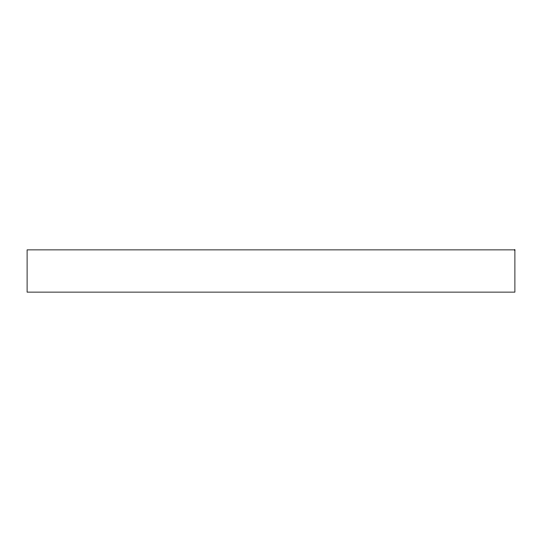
<?xml version="1.0" encoding="UTF-8"?>
<svg xmlns="http://www.w3.org/2000/svg" width="542" height="542" viewBox="0 0 542 542"><rect width="100%" height="100%" fill="white"/><g stroke="black" fill="none" stroke-linecap="round" stroke-linejoin="round"><path stroke-width="0.81" d="M514.9 249.882L27.1 249.882L27.1 292.118L514.9 292.118L514.9 249.882"/></g></svg>
